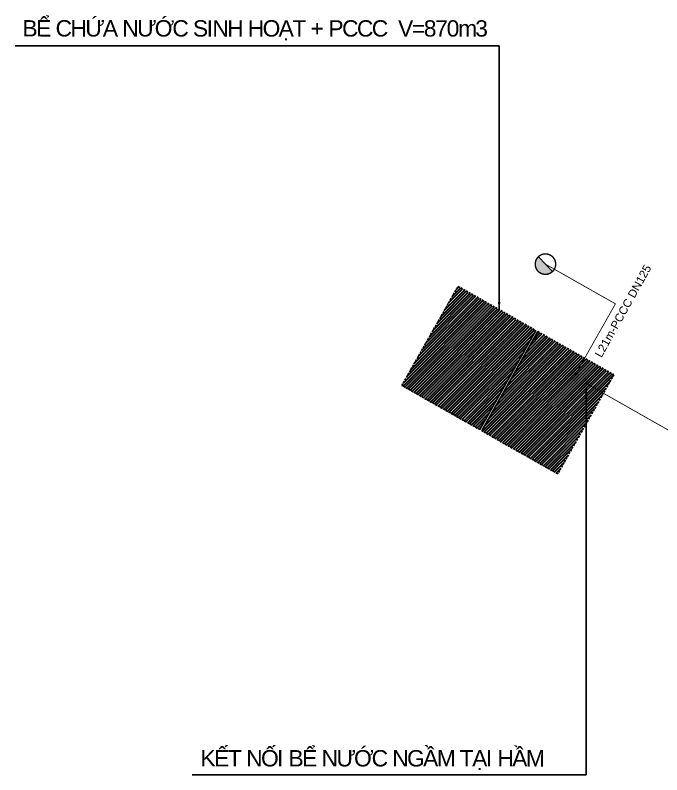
# Model space of a CAD drawing. Header units: metres. Extents: x 609780 to 610072, y 1209789 to 2419688.
# Drawn here: x 609937.7 to 610016.7, y 1209800.7 to 1209893.5 of the extents above; entities that cross this region are included whole.
import ezdxf
from ezdxf.enums import TextEntityAlignment as Align

# ---------------------------------------------------------------- set-up
doc = ezdxf.new("R2010")
doc.units = ezdxf.units.M
doc.header["$MEASUREMENT"] = 0
for name, pattern in [('$0$HIDDEN', [0.375, 0.25, -0.125]), ('DASHDOT', [1, 0.5, -0.25, 0, -0.25]), ('HT_CN_Cấp nước sạch', [11, 2.8, -1.45, 0.5, -1.45, 4.8])]:
    doc.linetypes.add(name, pattern=pattern)
for name, color, linetype in [('CHU', 7, 'Continuous'), ('GT-MCN', 7, 'Continuous'), ('HT_CN_Cấp nước sạch', 3, 'HT_CN_Cấp nước sạch'), ('trucuuhoa', 10, 'Continuous')]:
    doc.layers.add(name, color=color, linetype=linetype)
doc.layers.add('E-04', color=252, linetype='04DH', lineweight=5)
doc.styles.add('arial', font='arial.ttf')
doc.styles.get("Standard").update_dxf_attribs({"font": 'arial.ttf'})
doc.styles.add('style1', font='Vhelvcn.ttf')
doc.styles.add('VNIHC', font='Vhelvcn.ttf')
doc.linetypes.add('04DH', pattern='A,15.184282,-3.785163,0.245393,-3.754607,0.245393,-3.785163,15.184282,-3.88722,["0,4kV",VNIHC,S=6,R=0,X=0,Y=-3],-22.15922', length=68.230723)
doc.dimstyles.get("Standard").update_dxf_attribs({"dimtxt": 0.18, "dimasz": 0.18, "dimexe": 0.18, "dimexo": 0.0625, "dimgap": 0.09, "dimtad": 0, "dimtih": 1, "dimtoh": 1, "dimdec": 4, "dimzin": 0, "dimdsep": 46, "dimtxsty": 'Standard', "dimcen": 0.09, "dimadec": 0, "dimazin": 0, "dimtfac": 1, "dimtdec": 4, "dimtofl": 0, "dimtmove": 0, "dimatfit": 3, "dimfxl": 1, "dimtolj": 1, "dimtzin": 0, "dimarcsym": 0})

# ---------------------------------------------------------------- blocks, each defined once
blk = doc.blocks.new('dfsdsf')
at = {"layer": 'trucuuhoa', "linetype": 'Continuous'}
blk.add_hatch(color=10, dxfattribs=at).paths.add_polyline_path([(418832.198, 1177082.921, 0.414214), (418831.079, 1177081.801, 0.414214), (418832.198, 1177080.682)])
at = {"layer": 'trucuuhoa', "color": 10, "linetype": 'Continuous'}
blk.add_line((418832.198, 1177082.921), (418832.198, 1177080.682), dxfattribs=at)
at = {"layer": 'trucuuhoa', "color": 10, "linetype": 'Continuous', "const_width": 0.154, "flags": 128}
blk.add_lwpolyline([(418833.318, 1177081.801, 1), (418831.079, 1177081.801, 1)], format="xyb", close=True, dxfattribs=at)

msp = doc.modelspace()

# ---------------------------------------------------------------- hatches: boundary and pattern name
at = {"layer": 'HT_CN_Cấp nước sạch', "lineweight": 30}
h = msp.add_hatch(dxfattribs=at)
h.set_pattern_fill('ANSI31', color=256, scale=2)
h.set_pattern_definition([(45, (0, 0), (-0.176776695297, 0.176776695297), [])])
h.paths.add_polyline_path([(609994.462, 1209842.849), (609984.939, 1209848.248), (609991.803, 1209860.356), (610001.326, 1209854.957)])
h.paths.add_polyline_path([(610001.556, 1209854.826), (610010.849, 1209849.558), (610003.985, 1209837.45), (609994.692, 1209842.719)])
at = {"layer": 'HT_CN_Cấp nước sạch', "lineweight": 30, "ltscale": 0.3}
h = msp.add_hatch(color=256, dxfattribs=at)
edge = h.paths.add_edge_path()
edge.add_arc((610006.011, 1209849.37), 0.591, 0, 360)
h = msp.add_hatch(color=256, dxfattribs=at)
edge = h.paths.add_edge_path()
edge.add_arc((610007.423, 1209848.532), 0.591, 0, 360)

# ---------------------------------------------------------------- linework, layer by layer
at = {"color": 1, "linetype": 'DASHDOT', "ltscale": 3, "const_width": 0.1}
msp.add_lwpolyline([(610002.487, 1209863.073), (610011.045, 1209858.222), (610006.028, 1209849.37)], dxfattribs=at)
at = {"linetype": '$0$HIDDEN', "elevation": 0.077}
for points in [[(609994.462, 1209842.849), (609984.939, 1209848.248), (609991.803, 1209860.356), (610001.326, 1209854.957)], [(610001.556, 1209854.826), (610010.849, 1209849.558), (610003.985, 1209837.45), (609994.692, 1209842.719)]]:
    msp.add_lwpolyline(points, dxfattribs=at)
at = {"color": 5, "linetype": 'HT_CN_Cấp nước sạch', "ltscale": 0.5, "const_width": 0.1}
msp.add_lwpolyline([(610037.939, 1209856.065), (610030.668, 1209851.804), (610024.197, 1209839.002), (610007.415, 1209848.517)], dxfattribs=at)
at = {"elevation": 0.077}
for points in [[(610001.326, 1209854.957), (609994.462, 1209842.849)], [(610001.556, 1209854.826), (609994.692, 1209842.719)]]:
    msp.add_lwpolyline(points, dxfattribs=at)

# ---------------------------------------------------------------- block references
at = {"layer": 'trucuuhoa', "linetype": 'Continuous', "xscale": 1.116281249978783, "yscale": 1.116281249978783, "zscale": 1.116281249978783, "rotation": 43.27217765046329}
msp.add_blockref('dfsdsf', (1170257.477, -67313.07), dxfattribs=at)

# ---------------------------------------------------------------- texts
at = {"layer": 'CHU', "style": 'arial'}
msp.add_text('L21m-PCCC DN125', height=1, rotation=60.9584, dxfattribs=at).set_placement((610011.969, 1209857.348), align=Align.MIDDLE_CENTER)
at = {"layer": 'E-04', "color": 7, "char_height": 2, "attachment_point": 5, "rotation": 359.9852, "line_spacing_factor": 0.9, "style": 'style1'}
for s, insert, width in [('{\\fArial|b0|i0|c0|p34;\\T0.9;BỂ CHỨA NƯỚC SINH HOẠT + PCCC  V=870m3 }', (609966.929, 1209891.667), 61.13391), ('\\pxql;{\\fArial|b0|i0|c0|p34;\\T0.9;KẾT NỐI BỂ NƯỚC NGẦM TẠI HẦM }', (609985.679, 1209802.462), 50.73032)]:
    msp.add_mtext(s, dxfattribs=dict(at, insert=insert, width=width))

# ---------------------------------------------------------------- leaders
at = {"layer": 'GT-MCN', "color": 7}
for points in [[(609996.827, 1209857.464), (609996.827, 1209889.761), (609937.671, 1209889.761)], [(610007.46, 1209847.952, -0.077), (610007.46, 1209800.664, -0.077), (609959.284, 1209800.664, -0.077)]]:
    msp.add_leader(points, dimstyle='Standard', override={"dimasz": 1}, dxfattribs=at)

doc.saveas('drawing.dxf')
